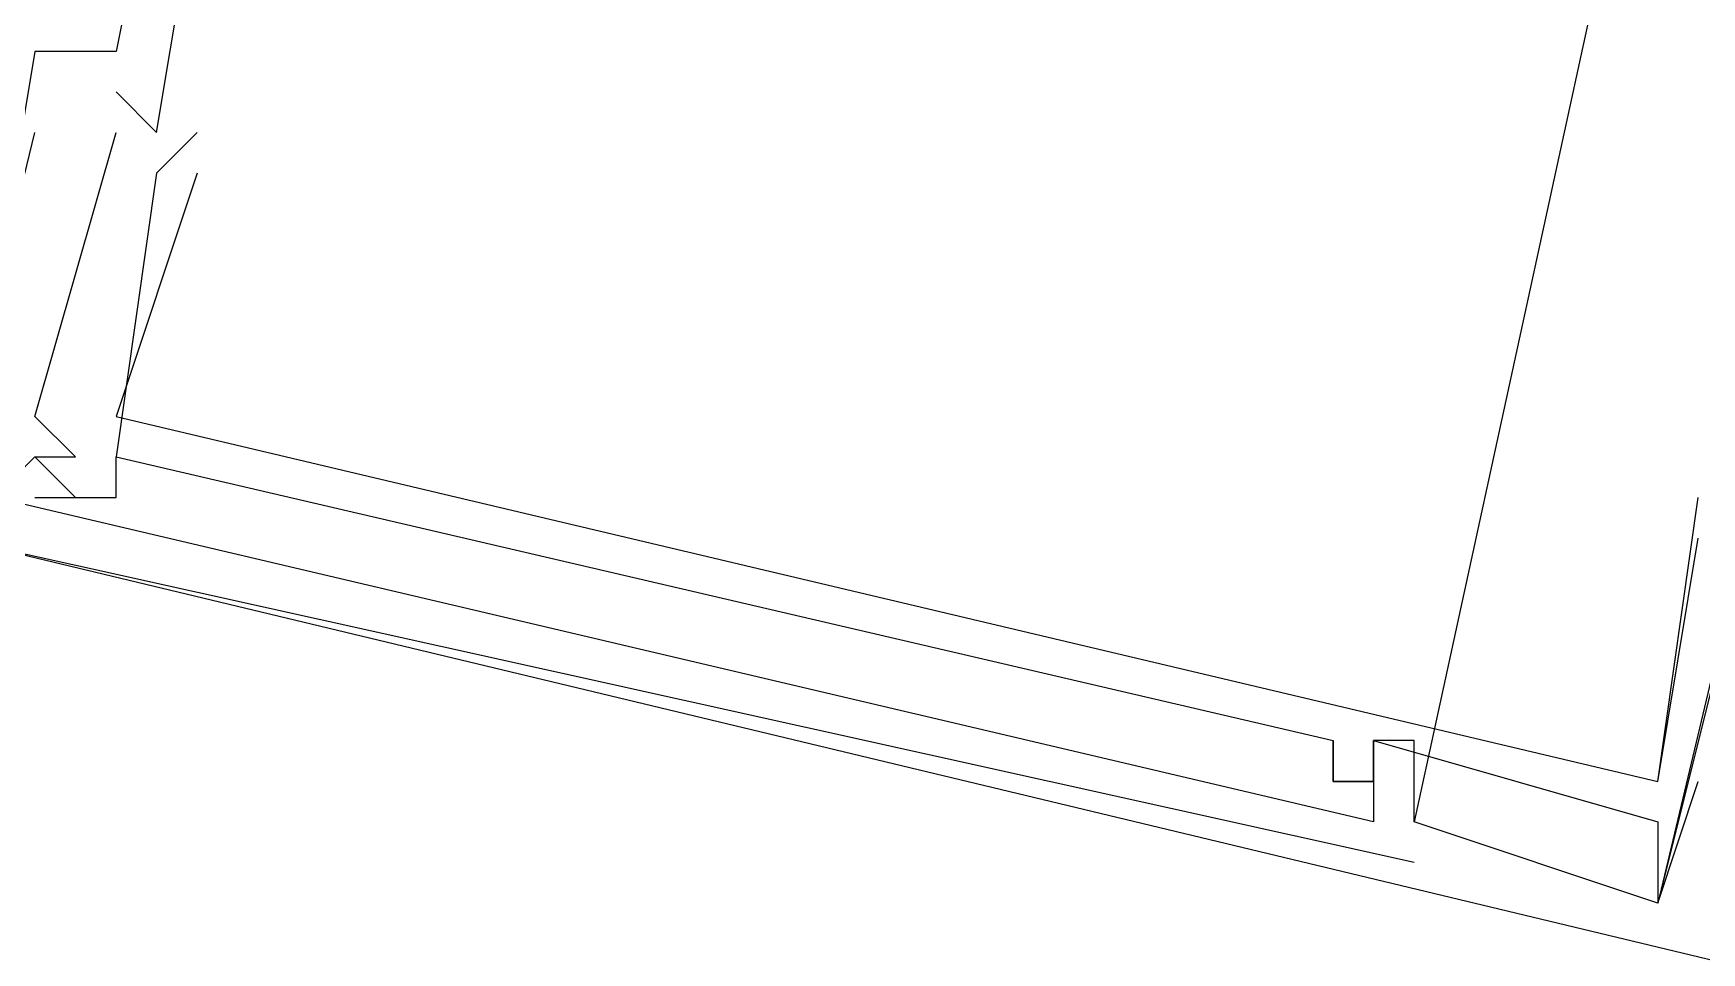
# Model space of a CAD drawing. Header units: feet. Extents: x -84 to 198, y -22 to 181.
# Drawn here: x 113.813 to 114.361, y 60.508 to 60.81 of the extents above; entities that cross this region are included whole.
import ezdxf

# ---------------------------------------------------------------- set-up
doc = ezdxf.new("R2010")
doc.units = ezdxf.units.FT
doc.layers.add('A-LINEA', color=7, linetype='CONTINUOUS')

msp = doc.modelspace()

# ---------------------------------------------------------------- linework, layer by layer
at = {"layer": 'A-LINEA'}
for p, q in [((114.3333, 60.8578), (114.2667, 60.5511)), ((114.3333, 60.8578), (114.2667, 60.5511)), ((114.3333, 60.8578), (114.2667, 60.5511)), ((114.3333, 60.8578), (114.2667, 60.5511)), ((114.3333, 60.8578), (114.2667, 60.5511)), ((114.3333, 60.8578), (114.2667, 60.5511)), ((113.8133, 60.8044), (113.8133, 60.8044)), ((113.8133, 60.8044), (113.8133, 60.8044)), ((113.8133, 60.8044), (113.8133, 60.8044)), ((113.8133, 60.8044), (113.8133, 60.8044)), ((113.8133, 60.8044), (113.8133, 60.8044)), ((113.8133, 60.8044), (113.8133, 60.8044)), ((113.84, 60.8044), (113.84, 60.8044)), ((113.84, 60.8044), (113.84, 60.8044)), ((113.84, 60.8044), (113.84, 60.8044)), ((113.84, 60.8044), (113.84, 60.8044)), ((113.84, 60.8044), (113.84, 60.8044)), ((113.84, 60.8044), (113.84, 60.8044)), ((114.4133, 60.8044), (114.3467, 60.5244)), ((114.4133, 60.8044), (114.3467, 60.5244)), ((114.4133, 60.8044), (114.3467, 60.5244)), ((114.4133, 60.8044), (114.3467, 60.5244)), ((114.4133, 60.8044), (114.3467, 60.5244)), ((114.4133, 60.8044), (114.3467, 60.5244)), ((113.84, 60.7911), (113.84, 60.7911)), ((113.84, 60.7911), (113.84, 60.7911)), ((113.84, 60.7911), (113.84, 60.7911)), ((113.84, 60.7911), (113.84, 60.7911)), ((113.84, 60.7911), (113.84, 60.7911)), ((113.84, 60.7911), (113.84, 60.7911)), ((113.6933, 60.2844), (113.8133, 60.7778)), ((113.6933, 60.2844), (113.8133, 60.7778)), ((113.84, 60.7778), (113.84, 60.7778)), ((113.84, 60.7778), (113.84, 60.7778)), ((113.84, 60.7778), (113.84, 60.7778)), ((113.84, 60.7778), (113.84, 60.7778)), ((113.84, 60.7778), (113.84, 60.7778)), ((113.84, 60.7778), (113.84, 60.7778)), ((113.8533, 60.7778), (113.8533, 60.7778)), ((113.8533, 60.7778), (113.8533, 60.7778)), ((113.8533, 60.7778), (113.8533, 60.7778)), ((113.8533, 60.7778), (113.8533, 60.7778)), ((113.8533, 60.7778), (113.8533, 60.7778)), ((113.8533, 60.7778), (113.8533, 60.7778)), ((113.8667, 60.7778), (113.8667, 60.7778)), ((113.8667, 60.7778), (113.8667, 60.7778)), ((113.8667, 60.7778), (113.8667, 60.7778)), ((113.8667, 60.7778), (113.8667, 60.7778)), ((113.8667, 60.7778), (113.8667, 60.7778)), ((113.8667, 60.7778), (113.8667, 60.7778)), ((113.8533, 60.7644), (113.8533, 60.7644)), ((113.8533, 60.7644), (113.8533, 60.7644)), ((113.8533, 60.7644), (113.8533, 60.7644)), ((113.8533, 60.7644), (113.8533, 60.7644)), ((113.8533, 60.7644), (113.8533, 60.7644)), ((113.8533, 60.7644), (113.8533, 60.7644)), ((113.8667, 60.7644), (113.8667, 60.7644)), ((113.8667, 60.7644), (113.8667, 60.7644)), ((113.8667, 60.7644), (113.8667, 60.7644)), ((113.8667, 60.7644), (113.8667, 60.7644)), ((113.8667, 60.7644), (113.8667, 60.7644)), ((113.8667, 60.7644), (113.8667, 60.7644)), ((113.8133, 60.6844), (113.8133, 60.6844)), ((113.8133, 60.6844), (113.8133, 60.6844)), ((113.8133, 60.6844), (113.8133, 60.6844)), ((113.8133, 60.6844), (113.8133, 60.6844)), ((113.8133, 60.6844), (113.8133, 60.6844)), ((113.8133, 60.6844), (113.8133, 60.6844)), ((113.84, 60.6844), (113.84, 60.6844)), ((113.84, 60.6844), (113.84, 60.6844)), ((113.84, 60.6844), (113.84, 60.6844)), ((113.84, 60.6844), (113.84, 60.6844)), ((113.84, 60.6844), (113.84, 60.6844)), ((113.84, 60.6844), (113.84, 60.6844)), ((113.8133, 60.6711), (113.8133, 60.6711)), ((113.8133, 60.6711), (113.8133, 60.6711)), ((113.8133, 60.6711), (113.8133, 60.6711)), ((113.8133, 60.6711), (113.8133, 60.6711)), ((113.8133, 60.6711), (113.8133, 60.6711)), ((113.8133, 60.6711), (113.8133, 60.6711)), ((113.8133, 60.6711), (113.8133, 60.6711)), ((113.8133, 60.6711), (113.8133, 60.6711)), ((113.8133, 60.6711), (113.8133, 60.6711)), ((113.8133, 60.6711), (113.8133, 60.6711)), ((113.8133, 60.6711), (113.8133, 60.6711)), ((113.8133, 60.6711), (113.8133, 60.6711)), ((113.8267, 60.6711), (113.8267, 60.6711)), ((113.8267, 60.6711), (113.8267, 60.6711)), ((113.8267, 60.6711), (113.8267, 60.6711)), ((113.8267, 60.6711), (113.8267, 60.6711)), ((113.8267, 60.6711), (113.8267, 60.6711)), ((113.8267, 60.6711), (113.8267, 60.6711)), ((113.84, 60.6711), (113.84, 60.6711)), ((113.84, 60.6711), (113.84, 60.6711)), ((113.84, 60.6711), (113.84, 60.6711)), ((113.84, 60.6711), (113.84, 60.6711)), ((113.84, 60.6711), (113.84, 60.6711)), ((113.84, 60.6711), (113.84, 60.6711)), ((113.84, 60.6711), (113.84, 60.6711)), ((113.84, 60.6711), (113.84, 60.6711)), ((113.84, 60.6711), (113.84, 60.6711)), ((113.84, 60.6711), (113.84, 60.6711)), ((113.84, 60.6711), (113.84, 60.6711)), ((113.84, 60.6711), (113.84, 60.6711)), ((113.8133, 60.6578), (113.8133, 60.6578)), ((113.8133, 60.6578), (113.8133, 60.6578)), ((113.8133, 60.6578), (113.8133, 60.6578)), ((113.8133, 60.6578), (113.8133, 60.6578)), ((113.8133, 60.6578), (113.8133, 60.6578)), ((113.8133, 60.6578), (113.8133, 60.6578)), ((113.8267, 60.6578), (113.8267, 60.6578)), ((113.8267, 60.6578), (113.8267, 60.6578)), ((113.8267, 60.6578), (113.8267, 60.6578)), ((113.8267, 60.6578), (113.8267, 60.6578)), ((113.8267, 60.6578), (113.8267, 60.6578)), ((113.8267, 60.6578), (113.8267, 60.6578)), ((113.84, 60.6578), (113.84, 60.6578)), ((113.84, 60.6578), (113.84, 60.6578)), ((113.84, 60.6578), (113.84, 60.6578)), ((113.84, 60.6578), (113.84, 60.6578)), ((113.84, 60.6578), (113.84, 60.6578)), ((113.84, 60.6578), (113.84, 60.6578)), ((114.36, 60.6578), (114.36, 60.6578)), ((114.36, 60.6578), (114.36, 60.6578)), ((114.36, 60.6578), (114.36, 60.6578)), ((114.36, 60.6578), (114.36, 60.6578)), ((114.36, 60.6578), (114.36, 60.6578)), ((114.36, 60.6578), (114.36, 60.6578)), ((114.3467, 60.5644), (114.36, 60.6444)), ((114.3467, 60.5644), (114.36, 60.6444)), ((114.3467, 60.5644), (114.36, 60.6444)), ((114.3467, 60.5644), (114.36, 60.6444)), ((114.3467, 60.5644), (114.36, 60.6444)), ((114.3467, 60.5644), (114.36, 60.6444)), ((114.36, 60.6444), (114.36, 60.6444)), ((114.36, 60.6444), (114.36, 60.6444)), ((114.36, 60.6444), (114.36, 60.6444)), ((114.36, 60.6444), (114.36, 60.6444)), ((114.36, 60.6444), (114.36, 60.6444)), ((114.36, 60.6444), (114.36, 60.6444)), ((114.24, 60.5778), (114.24, 60.5778)), ((114.24, 60.5778), (114.24, 60.5778)), ((114.24, 60.5778), (114.24, 60.5778)), ((114.24, 60.5778), (114.24, 60.5778)), ((114.24, 60.5778), (114.24, 60.5778)), ((114.24, 60.5778), (114.24, 60.5778)), ((114.2533, 60.5778), (114.2533, 60.5778)), ((114.2533, 60.5778), (114.2533, 60.5778)), ((114.2533, 60.5778), (114.2533, 60.5778)), ((114.2533, 60.5778), (114.2533, 60.5778)), ((114.2533, 60.5778), (114.2533, 60.5778)), ((114.2533, 60.5778), (114.2533, 60.5778)), ((114.2533, 60.5778), (114.2533, 60.5778)), ((114.2533, 60.5778), (114.2533, 60.5778)), ((114.2533, 60.5778), (114.2533, 60.5778)), ((114.2533, 60.5778), (114.2533, 60.5778)), ((114.2533, 60.5778), (114.2533, 60.5778)), ((114.2533, 60.5778), (114.2533, 60.5778)), ((114.2667, 60.5778), (114.2667, 60.5778)), ((114.2667, 60.5778), (114.2667, 60.5778)), ((114.2667, 60.5778), (114.2667, 60.5778)), ((114.2667, 60.5778), (114.2667, 60.5778)), ((114.2667, 60.5778), (114.2667, 60.5778)), ((114.2667, 60.5778), (114.2667, 60.5778)), ((114.24, 60.5644), (114.24, 60.5644)), ((114.24, 60.5644), (114.24, 60.5644)), ((114.24, 60.5644), (114.24, 60.5644)), ((114.24, 60.5644), (114.24, 60.5644)), ((114.24, 60.5644), (114.24, 60.5644)), ((114.24, 60.5644), (114.24, 60.5644)), ((114.2533, 60.5644), (114.2533, 60.5644)), ((114.2533, 60.5644), (114.2533, 60.5644)), ((114.2533, 60.5644), (114.2533, 60.5644)), ((114.2533, 60.5644), (114.2533, 60.5644)), ((114.2533, 60.5644), (114.2533, 60.5644)), ((114.2533, 60.5644), (114.2533, 60.5644)), ((114.2533, 60.5644), (114.2533, 60.5644)), ((114.2533, 60.5644), (114.2533, 60.5644)), ((114.2533, 60.5644), (114.2533, 60.5644)), ((114.2533, 60.5644), (114.2533, 60.5644)), ((114.2533, 60.5644), (114.2533, 60.5644)), ((114.2533, 60.5644), (114.2533, 60.5644)), ((114.3467, 60.5644), (114.3467, 60.5644)), ((114.3467, 60.5644), (114.3467, 60.5644)), ((114.3467, 60.5644), (114.3467, 60.5644)), ((114.3467, 60.5644), (114.3467, 60.5644)), ((114.3467, 60.5644), (114.3467, 60.5644)), ((114.3467, 60.5644), (114.3467, 60.5644)), ((114.3467, 60.5644), (114.3467, 60.5644)), ((114.3467, 60.5644), (114.3467, 60.5644)), ((114.3467, 60.5644), (114.3467, 60.5644)), ((114.3467, 60.5644), (114.3467, 60.5644)), ((114.3467, 60.5644), (114.3467, 60.5644)), ((114.3467, 60.5644), (114.3467, 60.5644)), ((114.36, 60.5644), (114.36, 60.5644)), ((114.36, 60.5644), (114.36, 60.5644)), ((114.36, 60.5644), (114.36, 60.5644)), ((114.36, 60.5644), (114.36, 60.5644)), ((114.36, 60.5644), (114.36, 60.5644)), ((114.36, 60.5644), (114.36, 60.5644)), ((114.2533, 60.5511), (114.2533, 60.5511)), ((114.2533, 60.5511), (114.2533, 60.5511)), ((114.2533, 60.5511), (114.2533, 60.5511)), ((114.2533, 60.5511), (114.2533, 60.5511)), ((114.2533, 60.5511), (114.2533, 60.5511)), ((114.2533, 60.5511), (114.2533, 60.5511)), ((114.2667, 60.5511), (114.2667, 60.5511)), ((114.2667, 60.5511), (114.2667, 60.5511)), ((114.2667, 60.5511), (114.2667, 60.5511)), ((114.2667, 60.5511), (114.2667, 60.5511)), ((114.2667, 60.5511), (114.2667, 60.5511)), ((114.2667, 60.5511), (114.2667, 60.5511)), ((114.3467, 60.5511), (114.3467, 60.5511)), ((114.3467, 60.5511), (114.3467, 60.5511)), ((114.3467, 60.5511), (114.3467, 60.5511)), ((114.3467, 60.5511), (114.3467, 60.5511)), ((114.3467, 60.5511), (114.3467, 60.5511)), ((114.3467, 60.5511), (114.3467, 60.5511)), ((114.3467, 60.5244), (114.3467, 60.5244)), ((114.3467, 60.5244), (114.3467, 60.5244)), ((114.3467, 60.5244), (114.3467, 60.5244)), ((114.3467, 60.5244), (114.3467, 60.5244)), ((114.3467, 60.5244), (114.3467, 60.5244)), ((114.3467, 60.5244), (114.3467, 60.5244)), ((114.3467, 60.5244), (114.3467, 60.5244)), ((114.3467, 60.5244), (114.3467, 60.5244)), ((114.3467, 60.5244), (114.3467, 60.5244)), ((114.3467, 60.5244), (114.3467, 60.5244)), ((114.3467, 60.5244), (114.3467, 60.5244)), ((114.3467, 60.5244), (114.3467, 60.5244))]:
    msp.add_line(p, q, dxfattribs=at)
for points in [[(113.8667, 60.8711), (113.88, 60.8711), (113.8533, 60.8711), (113.84, 60.8044), (113.8133, 60.8044), (113.7867, 60.6444), (114.4533, 60.4844)], [(113.8667, 60.8711), (113.88, 60.8711), (113.8533, 60.8711), (113.84, 60.8044), (113.8133, 60.8044), (113.7867, 60.6444), (114.4533, 60.4844)], [(113.8667, 60.8711), (113.88, 60.8711), (113.8533, 60.8711), (113.84, 60.8044), (113.8133, 60.8044), (113.7867, 60.6444), (114.4533, 60.4844)], [(113.8667, 60.8711), (113.88, 60.8711), (113.8533, 60.8711), (113.84, 60.8044), (113.8133, 60.8044), (113.7867, 60.6444), (114.4533, 60.4844)], [(113.8667, 60.8711), (113.88, 60.8711), (113.8533, 60.8711), (113.84, 60.8044), (113.8133, 60.8044), (113.7867, 60.6444), (114.4533, 60.4844)], [(113.8667, 60.8711), (113.88, 60.8711), (113.8533, 60.8711), (113.84, 60.8044), (113.8133, 60.8044), (113.7867, 60.6444), (114.4533, 60.4844)], [(113.84, 60.7911), (113.8533, 60.7778), (113.8667, 60.8578)], [(113.84, 60.7911), (113.8533, 60.7778), (113.8667, 60.8578)], [(113.84, 60.7911), (113.8533, 60.7778), (113.8667, 60.8578)], [(113.84, 60.7911), (113.8533, 60.7778), (113.8667, 60.8578)], [(113.84, 60.7911), (113.8533, 60.7778), (113.8667, 60.8578)], [(113.84, 60.7911), (113.8533, 60.7778), (113.8667, 60.8578)], [(114.4133, 60.7511), (114.4, 60.7511), (114.4, 60.7378), (114.3467, 60.5244), (114.2667, 60.5511), (114.2667, 60.5778), (114.2533, 60.5778), (114.2533, 60.5644), (114.2533, 60.5511), (113.8, 60.6578), (113.8133, 60.6711), (113.8267, 60.6711), (113.8133, 60.6844), (113.84, 60.7778)], [(114.4133, 60.7511), (114.4, 60.7511), (114.4, 60.7378), (114.3467, 60.5244), (114.2667, 60.5511), (114.2667, 60.5778), (114.2533, 60.5778), (114.2533, 60.5644), (114.2533, 60.5511), (113.8, 60.6578), (113.8133, 60.6711), (113.8267, 60.6711), (113.8133, 60.6844), (113.84, 60.7778)], [(114.4133, 60.7511), (114.4, 60.7511), (114.4, 60.7378), (114.3467, 60.5244), (114.2667, 60.5511), (114.2667, 60.5778), (114.2533, 60.5778), (114.2533, 60.5644), (114.2533, 60.5511), (113.8, 60.6578), (113.8133, 60.6711), (113.8267, 60.6711), (113.8133, 60.6844), (113.84, 60.7778)], [(114.4133, 60.7511), (114.4, 60.7511), (114.4, 60.7378), (114.3467, 60.5244), (114.2667, 60.5511), (114.2667, 60.5778), (114.2533, 60.5778), (114.2533, 60.5644), (114.2533, 60.5511), (113.8, 60.6578), (113.8133, 60.6711), (113.8267, 60.6711), (113.8133, 60.6844), (113.84, 60.7778)], [(114.4133, 60.7511), (114.4, 60.7511), (114.4, 60.7378), (114.3467, 60.5244), (114.2667, 60.5511), (114.2667, 60.5778), (114.2533, 60.5778), (114.2533, 60.5644), (114.2533, 60.5511), (113.8, 60.6578), (113.8133, 60.6711), (113.8267, 60.6711), (113.8133, 60.6844), (113.84, 60.7778)], [(114.4133, 60.7511), (114.4, 60.7511), (114.4, 60.7378), (114.3467, 60.5244), (114.2667, 60.5511), (114.2667, 60.5778), (114.2533, 60.5778), (114.2533, 60.5644), (114.2533, 60.5511), (113.8, 60.6578), (113.8133, 60.6711), (113.8267, 60.6711), (113.8133, 60.6844), (113.84, 60.7778)], [(113.8667, 60.7778), (113.8533, 60.7644), (113.84, 60.6711)], [(113.8667, 60.7778), (113.8533, 60.7644), (113.84, 60.6711)], [(113.8667, 60.7778), (113.8533, 60.7644), (113.84, 60.6711)], [(113.8667, 60.7778), (113.8533, 60.7644), (113.84, 60.6711)], [(113.8667, 60.7778), (113.8533, 60.7644), (113.84, 60.6711)], [(113.8667, 60.7778), (113.8533, 60.7644), (113.84, 60.6711)], [(113.8667, 60.7644), (113.84, 60.6844), (114.3467, 60.5644), (114.36, 60.6578), (114.36, 60.6578)], [(113.8667, 60.7644), (113.84, 60.6844), (114.3467, 60.5644), (114.36, 60.6578), (114.36, 60.6578)], [(113.8667, 60.7644), (113.84, 60.6844), (114.3467, 60.5644), (114.36, 60.6578), (114.36, 60.6578)], [(113.8667, 60.7644), (113.84, 60.6844), (114.3467, 60.5644), (114.36, 60.6578), (114.36, 60.6578)], [(113.8667, 60.7644), (113.84, 60.6844), (114.3467, 60.5644), (114.36, 60.6578), (114.36, 60.6578)], [(113.8667, 60.7644), (113.84, 60.6844), (114.3467, 60.5644), (114.36, 60.6578), (114.36, 60.6578)], [(113.8267, 60.6578), (113.8133, 60.6711), (113.8, 60.6578)], [(113.8267, 60.6578), (113.8133, 60.6711), (113.8, 60.6578)], [(113.8267, 60.6578), (113.8133, 60.6711), (113.8, 60.6578)], [(113.8267, 60.6578), (113.8133, 60.6711), (113.8, 60.6578)], [(113.8267, 60.6578), (113.8133, 60.6711), (113.8, 60.6578)], [(113.8267, 60.6578), (113.8133, 60.6711), (113.8, 60.6578)], [(113.8133, 60.6578), (113.84, 60.6578), (113.84, 60.6711), (114.24, 60.5778), (114.24, 60.5644), (114.2533, 60.5644), (114.2533, 60.5778), (114.3467, 60.5511)], [(113.8133, 60.6578), (113.84, 60.6578), (113.84, 60.6711), (114.24, 60.5778), (114.24, 60.5644), (114.2533, 60.5644), (114.2533, 60.5778), (114.3467, 60.5511)], [(113.8133, 60.6578), (113.84, 60.6578), (113.84, 60.6711), (114.24, 60.5778), (114.24, 60.5644), (114.2533, 60.5644), (114.2533, 60.5778), (114.3467, 60.5511)], [(113.8133, 60.6578), (113.84, 60.6578), (113.84, 60.6711), (114.24, 60.5778), (114.24, 60.5644), (114.2533, 60.5644), (114.2533, 60.5778), (114.3467, 60.5511)], [(113.8133, 60.6578), (113.84, 60.6578), (113.84, 60.6711), (114.24, 60.5778), (114.24, 60.5644), (114.2533, 60.5644), (114.2533, 60.5778), (114.3467, 60.5511)], [(113.8133, 60.6578), (113.84, 60.6578), (113.84, 60.6711), (114.24, 60.5778), (114.24, 60.5644), (114.2533, 60.5644), (114.2533, 60.5778), (114.3467, 60.5511)], [(113.7067, 60.3244), (113.7867, 60.6444), (114.2667, 60.5378)], [(113.7067, 60.3244), (113.7867, 60.6444), (114.2667, 60.5378)], [(114.2533, 60.5644), (114.24, 60.5644), (114.24, 60.5644), (114.24, 60.5778)], [(114.2533, 60.5644), (114.24, 60.5644), (114.24, 60.5644), (114.24, 60.5778)], [(114.2533, 60.5644), (114.24, 60.5644), (114.24, 60.5644), (114.24, 60.5778)], [(114.2533, 60.5644), (114.24, 60.5644), (114.24, 60.5644), (114.24, 60.5778)], [(114.2533, 60.5644), (114.24, 60.5644), (114.24, 60.5644), (114.24, 60.5778)], [(114.2533, 60.5644), (114.24, 60.5644), (114.24, 60.5644), (114.24, 60.5778)], [(114.3467, 60.5511), (114.3467, 60.5244), (114.36, 60.5644)], [(114.3467, 60.5511), (114.3467, 60.5244), (114.36, 60.5644)], [(114.3467, 60.5511), (114.3467, 60.5244), (114.36, 60.5644)], [(114.3467, 60.5511), (114.3467, 60.5244), (114.36, 60.5644)], [(114.3467, 60.5511), (114.3467, 60.5244), (114.36, 60.5644)], [(114.3467, 60.5511), (114.3467, 60.5244), (114.36, 60.5644)]]:
    msp.add_lwpolyline(points, dxfattribs=at)

doc.saveas('drawing.dxf')
